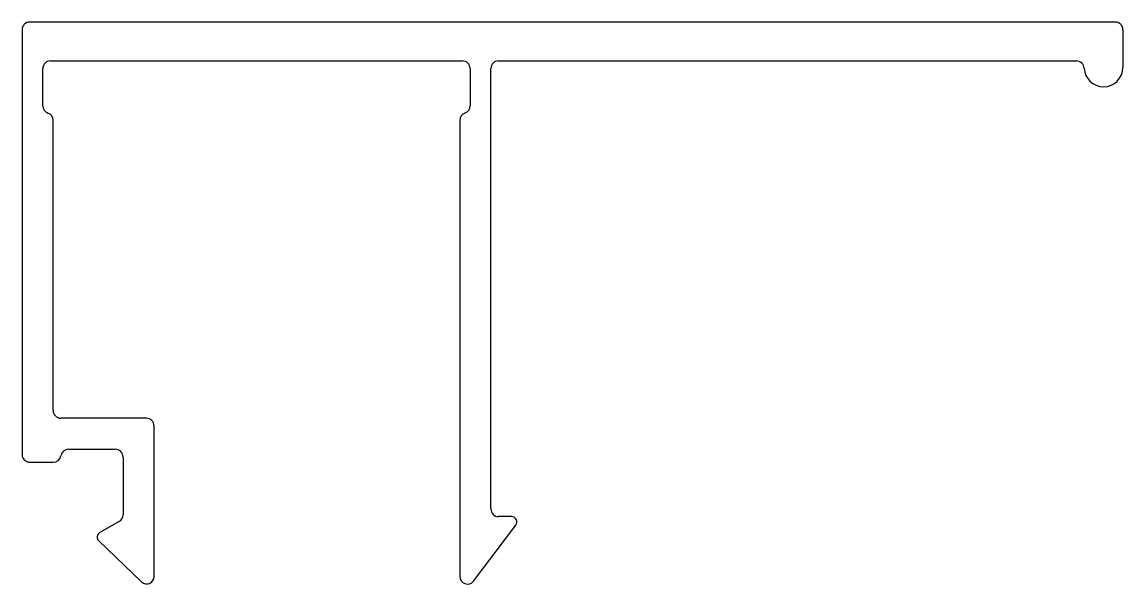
# Model space of a CAD drawing. Extents: x 57.6 to 100.1, y 34.2 to 55.9.
import ezdxf

# ---------------------------------------------------------------- set-up
doc = ezdxf.new("R2010")
doc.units = 0
doc.layers.get('0').update_dxf_attribs({"linetype": 'CONTINUOUS'})

msp = doc.modelspace()

# ---------------------------------------------------------------- linework, layer by layer
at = {"color": 0}
for p, q in [((99.766, 55.905), (57.866, 55.905)), ((57.566, 55.605), (57.566, 39.205)), ((100.066, 55.605), (100.066, 54.154)), ((58.666, 54.405), (74.565, 54.405)), ((75.966, 54.405), (98.267, 54.405)), ((58.366, 52.671), (58.366, 54.105)), ((74.865, 54.105), (74.865, 52.671)), ((75.666, 37.105), (75.666, 54.105)), ((99.317, 53.405), (99.315, 53.405)), ((58.766, 40.905), (58.766, 52.105)), ((74.465, 52.105), (74.465, 34.503)), ((62.366, 40.605), (59.066, 40.605)), ((62.666, 34.491), (62.666, 40.305)), ((59.358, 39.405), (61.166, 39.405)), ((61.466, 39.105), (61.466, 36.878)), ((57.866, 38.905), (58.766, 38.905)), ((61.316, 36.618), (60.571, 36.188)), ((76.466, 36.805), (75.966, 36.805)), ((74.998, 34.319), (76.623, 36.481)), ((60.528, 35.868), (62.182, 34.284))]:
    msp.add_line(p, q, dxfattribs=at)
for centre, radius, start, end in [((57.866, 55.605), 0.3, 90, 180), ((99.766, 55.605), 0.3, 360, 90), ((58.666, 54.105), 0.3, 90, 180), ((74.565, 54.105), 0.3, 0, 90), ((75.966, 54.105), 0.3, 90, 180), ((98.267, 54.105), 0.3, 2.6773, 90), ((99.315, 54.154), 0.749, 182.6773, 270), ((99.317, 54.154), 0.749, 270, 0), ((58.666, 52.671), 0.3, 180, 250.5288), ((58.466, 52.105), 0.3, 0, 70.5288), ((74.765, 52.105), 0.3, 109.4712, 180), ((74.565, 52.671), 0.3, 289.4712, 0), ((59.066, 40.905), 0.3, 180, 270), ((62.366, 40.305), 0.3, 360, 90), ((57.866, 39.205), 0.3, 180, 270), ((58.766, 39.205), 0.3, 270, 350.4059), ((59.358, 39.105), 0.3, 90, 170.4059), ((61.166, 39.105), 0.3, 0, 90), ((75.966, 37.105), 0.3, 180, 270), ((61.166, 36.878), 0.3, 300, 0), ((76.466, 36.605), 0.2, 321.7681, 90), ((60.666, 36.012), 0.2, 118.3849, 226.2603), ((62.38, 34.491), 0.286, 226.2603, 0), ((74.764, 34.503), 0.299, 180, 321.7681)]:
    msp.add_arc(centre, radius, start, end, dxfattribs=at)

doc.saveas('drawing.dxf')
